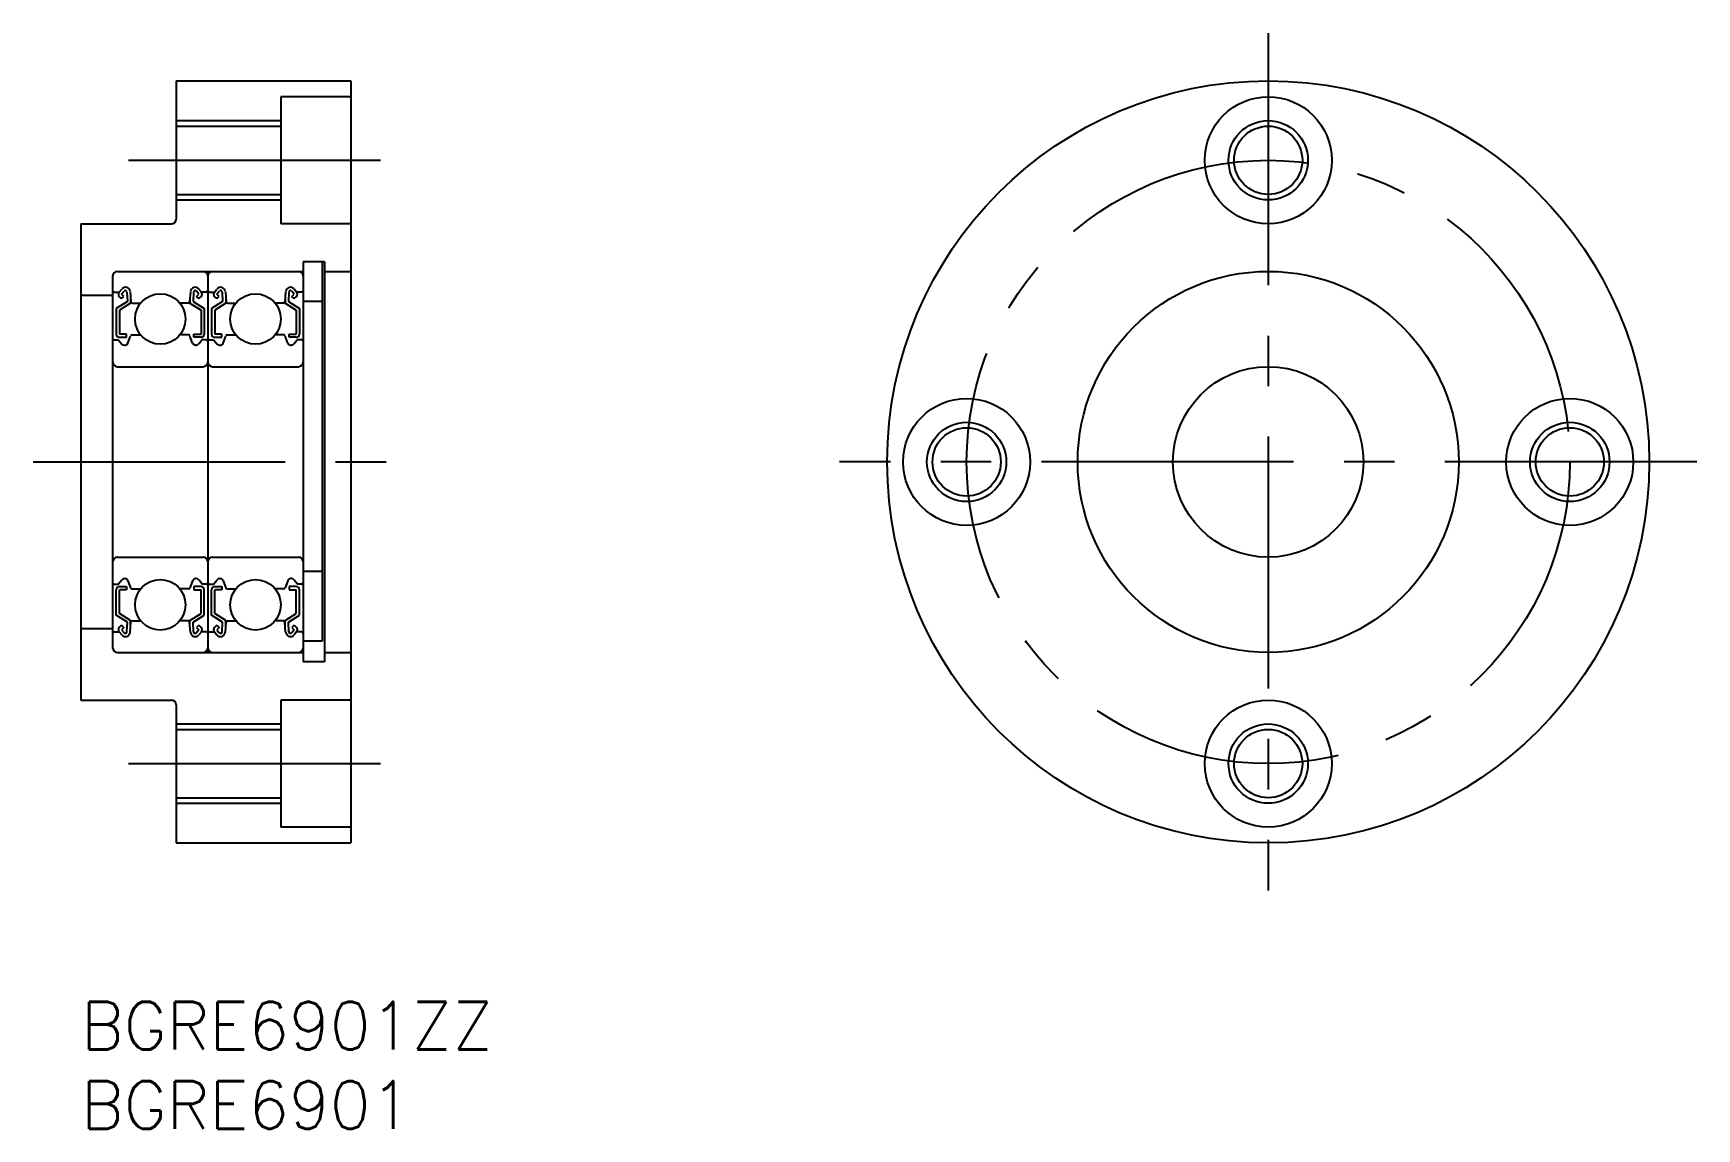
# Model space of a CAD drawing. Extents: x -3 to 102, y -8 to 61.
import ezdxf

# ---------------------------------------------------------------- set-up
doc = ezdxf.new("R2010")
doc.units = 0
doc.header["$LTSCALE"] = 0.5
doc.linetypes.add('CENTER', pattern=[50.8, 31.75, -6.35, 6.35, -6.35])
for name, color, linetype in [('MSM_CENTER', 1, 'CENTER'), ('MSM_CONTINUOUS', 7, 'CONTINUOUS'), ('MSM_NARROW', 5, 'CONTINUOUS'), ('MSM_PART_NUMBER', 7, 'CONTINUOUS')]:
    doc.layers.add(name, color=color, linetype=linetype)
doc.styles.get("Standard").update_dxf_attribs({"font": 'txt.shx', "height": 3, "bigfont": 'bigfont.shx'})

# ---------------------------------------------------------------- blocks, each defined once
blk = doc.blocks.new('*U12')
at = {"layer": 'MSM_PART_NUMBER'}
blk.add_text('BGRE6901ZZ', height=3, dxfattribs=at).set_placement((0, -3))
blk = doc.blocks.new('*U13')
at = {"layer": 'MSM_PART_NUMBER'}
blk.add_text('BGRE6901', height=3, dxfattribs=at).set_placement((0, -8))

msp = doc.modelspace()

# ---------------------------------------------------------------- linework, layer by layer
at = {"layer": 'MSM_CENTER'}
for p, q in [((74.8, 61), (74.8, 7)), ((3, 53), (20, 53)), ((-3, 34), (20, 34)), ((101.8, 34), (47.8, 34)), ((3, 15), (20, 15))]:
    msp.add_line(p, q, dxfattribs=at)
msp.add_circle((74.8, 34), 19, dxfattribs=at)
at = {"layer": 'MSM_CONTINUOUS'}
for p, q in [((6, 58), (17, 58)), ((6, 58), (6, 49.3)), ((17, 58), (17, 10)), ((17, 57), (12.6, 57)), ((12.6, 57), (12.6, 49)), ((6, 55.15), (12.6, 55.15)), ((6, 50.85), (12.6, 50.85)), ((0, 49), (0, 19)), ((0, 49), (5.7, 49)), ((17, 49), (12.6, 49)), ((15.35, 46.6, 0.5), (14, 46.6, 0.5)), ((14, 46.6), (14, 21.4)), ((15.2, 46.6), (15.2, 22.72)), ((15.35, 46.6), (15.35, 21.4)), ((2, 45.7), (2, 22.3)), ((2.3, 46), (14, 46)), ((8, 46), (8, 22)), ((15.35, 46), (17, 46)), ((0, 44.5), (2, 44.5)), ((2.1, 44.7), (2.41, 44.7)), ((2.93, 44.1), (2.23, 43.66)), ((2.41, 44.7), (2.57, 44.89)), ((2.56, 44.29), (2.42, 44.43)), ((2.56, 44.57), (2.72, 44.76)), ((2.71, 44.43), (2.56, 44.57)), ((2.56, 44.29), (2.71, 44.43)), ((2.9, 44.7), (2.93, 44.1)), ((3.1, 44.72), (3.15, 44.09)), ((3.13, 44.33), (3.13, 43.99)), ((6.9, 44.72), (6.85, 44.09)), ((6.87, 44.33), (6.87, 43.99)), ((7.1, 44.7), (7.07, 44.1)), ((7.07, 44.1), (7.77, 43.66)), ((7.44, 44.57), (7.28, 44.76)), ((7.29, 44.43), (7.44, 44.57)), ((7.44, 44.29), (7.29, 44.43)), ((7.59, 44.7), (7.43, 44.89)), ((7.44, 44.29), (7.58, 44.43)), ((7.9, 44.7), (7.59, 44.7)), ((8.1, 44.7), (8.41, 44.7)), ((8.93, 44.1), (8.23, 43.66)), ((8.41, 44.7), (8.57, 44.89)), ((8.56, 44.29), (8.42, 44.43)), ((8.56, 44.57), (8.72, 44.76)), ((8.71, 44.43), (8.56, 44.57)), ((8.56, 44.29), (8.71, 44.43)), ((8.9, 44.7), (8.93, 44.1)), ((9.1, 44.72), (9.15, 44.09)), ((9.13, 44.33), (9.13, 43.99)), ((12.9, 44.72), (12.85, 44.09)), ((12.87, 44.33), (12.87, 43.99)), ((13.1, 44.7), (13.07, 44.1)), ((13.07, 44.1), (13.77, 43.66)), ((13.44, 44.57), (13.28, 44.76)), ((13.29, 44.43), (13.44, 44.57)), ((13.44, 44.29), (13.29, 44.43)), ((13.59, 44.7), (13.43, 44.89)), ((13.44, 44.29), (13.58, 44.43)), ((13.9, 44.7), (13.59, 44.7)), ((15.2, 44.1, 0.5), (14, 44.1, 0.5)), ((2.23, 43.66), (2.23, 42.05)), ((3.13, 43.99), (2.43, 43.55)), ((2.43, 43.55), (2.43, 42.05)), ((3.25, 44), (3.77, 44)), ((6.75, 44), (6.23, 44)), ((6.87, 43.99), (7.57, 43.55)), ((7.57, 43.55), (7.57, 42.05)), ((7.77, 43.66), (7.77, 42.05)), ((8.23, 43.66), (8.23, 42.05)), ((9.13, 43.99), (8.43, 43.55)), ((8.43, 43.55), (8.43, 42.05)), ((9.25, 44), (9.77, 44)), ((12.75, 44), (12.23, 44)), ((12.87, 43.99), (13.57, 43.55)), ((13.57, 43.55), (13.57, 42.05)), ((13.77, 43.66), (13.77, 42.05)), ((2.88, 42.05), (2.43, 42.05)), ((2.88, 41.85), (2.88, 42.05)), ((2.96, 41.48), (3.13, 41.93)), ((3.22, 42), (3.77, 42)), ((6.78, 42), (6.23, 42)), ((7.04, 41.48), (6.87, 41.93)), ((7.12, 42.05), (7.57, 42.05)), ((7.12, 41.85), (7.12, 42.05)), ((8.88, 42.05), (8.43, 42.05)), ((8.88, 41.85), (8.88, 42.05)), ((8.96, 41.48), (9.13, 41.93)), ((9.22, 42), (9.77, 42)), ((12.78, 42), (12.23, 42)), ((13.04, 41.48), (12.87, 41.93)), ((13.12, 42.05), (13.57, 42.05)), ((13.12, 41.85), (13.12, 42.05)), ((2.1, 41.7), (2.35, 41.7)), ((2.35, 41.7), (2.58, 41.42)), ((2.43, 41.85), (2.88, 41.85)), ((2.74, 41.35), (2.77, 41.35)), ((7.57, 41.85), (7.12, 41.85)), ((7.26, 41.35), (7.23, 41.35)), ((7.65, 41.7), (7.42, 41.42)), ((7.9, 41.7), (7.65, 41.7)), ((8.1, 41.7), (8.35, 41.7)), ((8.35, 41.7), (8.58, 41.42)), ((8.43, 41.85), (8.88, 41.85)), ((8.74, 41.35), (8.77, 41.35)), ((13.57, 41.85), (13.12, 41.85)), ((13.26, 41.35), (13.23, 41.35)), ((13.65, 41.7), (13.42, 41.42)), ((13.9, 41.7), (13.65, 41.7)), ((2.3, 40), (7.7, 40)), ((8.3, 40), (13.7, 40)), ((2.3, 28), (7.7, 28)), ((8.3, 28), (13.7, 28)), ((2.1, 26.3), (2.35, 26.3)), ((2.35, 26.3), (2.58, 26.58)), ((2.74, 26.65), (2.77, 26.65)), ((2.96, 26.52), (3.13, 26.07)), ((7.04, 26.52), (6.87, 26.07)), ((7.26, 26.65), (7.23, 26.65)), ((7.65, 26.3), (7.42, 26.58)), ((7.9, 26.3), (7.65, 26.3)), ((8.1, 26.3), (8.35, 26.3)), ((8.35, 26.3), (8.58, 26.58)), ((8.74, 26.65), (8.77, 26.65)), ((8.96, 26.52), (9.13, 26.07)), ((13.04, 26.52), (12.87, 26.07)), ((13.26, 26.65), (13.23, 26.65)), ((13.65, 26.3), (13.42, 26.58)), ((13.9, 26.3), (13.65, 26.3)), ((15.2, 27.09, 0.5), (14, 27.09, 0.5)), ((2.23, 24.34), (2.23, 25.95)), ((2.43, 26.15), (2.88, 26.15)), ((2.43, 24.45), (2.43, 25.95)), ((2.88, 25.95), (2.43, 25.95)), ((2.88, 26.15), (2.88, 25.95)), ((3.22, 26), (3.77, 26)), ((6.78, 26), (6.23, 26)), ((7.57, 26.15), (7.12, 26.15)), ((7.12, 26.15), (7.12, 25.95)), ((7.12, 25.95), (7.57, 25.95)), ((7.57, 24.45), (7.57, 25.95)), ((7.77, 24.34), (7.77, 25.95)), ((8.23, 24.34), (8.23, 25.95)), ((8.43, 26.15), (8.88, 26.15)), ((8.43, 24.45), (8.43, 25.95)), ((8.88, 25.95), (8.43, 25.95)), ((8.88, 26.15), (8.88, 25.95)), ((9.22, 26), (9.77, 26)), ((12.78, 26), (12.23, 26)), ((13.57, 26.15), (13.12, 26.15)), ((13.12, 26.15), (13.12, 25.95)), ((13.12, 25.95), (13.57, 25.95)), ((13.57, 24.45), (13.57, 25.95)), ((13.77, 24.34), (13.77, 25.95)), ((2.93, 23.9), (2.23, 24.34)), ((3.13, 24.01), (2.43, 24.45)), ((6.87, 24.01), (7.57, 24.45)), ((7.07, 23.9), (7.77, 24.34)), ((8.93, 23.9), (8.23, 24.34)), ((9.13, 24.01), (8.43, 24.45)), ((12.87, 24.01), (13.57, 24.45)), ((13.07, 23.9), (13.77, 24.34)), ((0, 23.5), (2, 23.5)), ((2.1, 23.3), (2.41, 23.3)), ((2.41, 23.3), (2.57, 23.11)), ((2.56, 23.71), (2.42, 23.57)), ((2.56, 23.71), (2.71, 23.57)), ((2.71, 23.57), (2.56, 23.43)), ((2.56, 23.43), (2.72, 23.24)), ((2.9, 23.3), (2.93, 23.9)), ((3.1, 23.28), (3.15, 23.91)), ((3.13, 23.67), (3.13, 24.01)), ((3.25, 24), (3.77, 24)), ((6.75, 24), (6.23, 24)), ((6.9, 23.28), (6.85, 23.91)), ((6.87, 23.67), (6.87, 24.01)), ((7.1, 23.3), (7.07, 23.9)), ((7.44, 23.43), (7.28, 23.24)), ((7.44, 23.71), (7.29, 23.57)), ((7.29, 23.57), (7.44, 23.43)), ((7.59, 23.3), (7.43, 23.11)), ((7.44, 23.71), (7.58, 23.57)), ((7.9, 23.3), (7.59, 23.3)), ((8.1, 23.3), (8.41, 23.3)), ((8.41, 23.3), (8.57, 23.11)), ((8.56, 23.71), (8.42, 23.57)), ((8.56, 23.71), (8.71, 23.57)), ((8.71, 23.57), (8.56, 23.43)), ((8.56, 23.43), (8.72, 23.24)), ((8.9, 23.3), (8.93, 23.9)), ((9.1, 23.28), (9.15, 23.91)), ((9.13, 23.67), (9.13, 24.01)), ((9.25, 24), (9.77, 24)), ((12.75, 24), (12.23, 24)), ((12.9, 23.28), (12.85, 23.91)), ((12.87, 23.67), (12.87, 24.01)), ((13.1, 23.3), (13.07, 23.9)), ((13.44, 23.43), (13.28, 23.24)), ((13.44, 23.71), (13.29, 23.57)), ((13.29, 23.57), (13.44, 23.43)), ((13.59, 23.3), (13.43, 23.11)), ((13.44, 23.71), (13.58, 23.57)), ((13.9, 23.3), (13.59, 23.3)), ((15.2, 22.72, 0.5), (14, 22.72, 0.5)), ((2.3, 22), (14, 22)), ((15.35, 21.4, 0.5), (14, 21.4, 0.5)), ((15.35, 22), (17, 22)), ((0, 19), (5.7, 19)), ((12.6, 19), (12.6, 11)), ((17, 19), (12.6, 19)), ((6, 18.7), (6, 10)), ((6, 17.15), (12.6, 17.15)), ((6, 12.85), (12.6, 12.85)), ((17, 11), (12.6, 11)), ((6, 10), (17, 10))]:
    msp.add_line(p, q, dxfattribs=at)
for centre, radius in [((74.8, 34), 24), ((74.8, 53), 4), ((74.8, 53), 2.15), ((74.8, 34), 12), ((5, 43), 1.59), ((11, 43), 1.59), ((74.8, 34), 6), ((55.8, 34), 4), ((93.8, 34), 4), ((55.8, 34), 2.15), ((93.8, 34), 2.15), ((5, 25), 1.59), ((11, 25), 1.59), ((74.8, 15), 4), ((74.8, 15), 2.15)]:
    msp.add_circle(centre, radius, dxfattribs=at)
for centre, radius, start, end in [((5.7, 49.3), 0.3, 270, 0), ((2.3, 45.7), 0.3, 90, 180), ((7.7, 45.7), 0.3, 0, 90), ((8.3, 45.7), 0.3, 90, 180), ((13.7, 45.7), 0.3, 0, 90), ((2.1, 44.8), 0.1, 180, 270), ((2.56, 44.57), 0.2, 139.9921, 224.998), ((2.8, 44.7), 0.3, 4.935, 139.9921), ((2.8, 44.7), 0.1, 3.0864, 139.9628), ((3.25, 44.1), 0.1, 184.935, 269.9989), ((6.75, 44.1), 0.1, 270.0011, 355.065), ((7.2, 44.7), 0.3, 40.0079, 175.065), ((7.2, 44.7), 0.1, 40.0372, 176.9136), ((7.44, 44.57), 0.2, 315.002, 40.0079), ((7.9, 44.8), 0.1, 270, 0), ((8.1, 44.8), 0.1, 180, 270), ((8.56, 44.57), 0.2, 139.9921, 224.998), ((8.8, 44.7), 0.3, 4.935, 139.9921), ((8.8, 44.7), 0.1, 3.0864, 139.9628), ((9.25, 44.1), 0.1, 184.935, 269.9989), ((12.75, 44.1), 0.1, 270.0011, 355.065), ((13.2, 44.7), 0.3, 40.0079, 175.065), ((13.2, 44.7), 0.1, 40.0372, 176.9136), ((13.44, 44.57), 0.2, 315.002, 40.0079), ((13.9, 44.8), 0.1, 270, 0), ((2.43, 42.05), 0.2, 180, 270), ((3.22, 41.9), 0.1, 89.999, 160.0584), ((6.78, 41.9), 0.1, 19.9416, 90.001), ((7.57, 42.05), 0.2, 270, 0), ((8.43, 42.05), 0.2, 180, 270), ((9.22, 41.9), 0.1, 89.999, 160.0584), ((12.78, 41.9), 0.1, 19.9416, 90.001), ((13.57, 42.05), 0.2, 270, 0), ((2.1, 41.6), 0.1, 90, 180), ((2.74, 41.55), 0.2, 219.9863, 270), ((2.77, 41.55), 0.2, 270, 340.0584), ((7.23, 41.55), 0.2, 199.9416, 270), ((7.26, 41.55), 0.2, 270, 320.0137), ((7.9, 41.6), 0.1, 0, 90), ((8.1, 41.6), 0.1, 90, 180), ((8.74, 41.55), 0.2, 219.9863, 270), ((8.77, 41.55), 0.2, 270, 340.0584), ((13.23, 41.55), 0.2, 199.9416, 270), ((13.26, 41.55), 0.2, 270, 320.0137), ((13.9, 41.6), 0.1, 0, 90), ((2.3, 40.3), 0.3, 180, 270), ((7.7, 40.3), 0.3, 270, 0), ((8.3, 40.3), 0.3, 180, 270), ((13.7, 40.3), 0.3, 270, 0), ((2.3, 27.7), 0.3, 90, 180), ((7.7, 27.7), 0.3, 0, 90), ((8.3, 27.7), 0.3, 90, 180), ((13.7, 27.7), 0.3, 0, 90), ((2.1, 26.4), 0.1, 180, 270), ((2.74, 26.45), 0.2, 90, 140.0137), ((2.77, 26.45), 0.2, 19.9416, 90), ((7.23, 26.45), 0.2, 90, 160.0584), ((7.26, 26.45), 0.2, 39.9863, 90), ((7.9, 26.4), 0.1, 270, 0), ((8.1, 26.4), 0.1, 180, 270), ((8.74, 26.45), 0.2, 90, 140.0137), ((8.77, 26.45), 0.2, 19.9416, 90), ((13.23, 26.45), 0.2, 90, 160.0584), ((13.26, 26.45), 0.2, 39.9863, 90), ((13.9, 26.4), 0.1, 270, 0), ((2.43, 25.95), 0.2, 90, 180), ((3.22, 26.1), 0.1, 199.9416, 270.001), ((6.78, 26.1), 0.1, 269.999, 340.0584), ((7.57, 25.95), 0.2, 0, 90), ((8.43, 25.95), 0.2, 90, 180), ((9.22, 26.1), 0.1, 199.9416, 270.001), ((12.78, 26.1), 0.1, 269.999, 340.0584), ((13.57, 25.95), 0.2, 0, 90), ((2.1, 23.2), 0.1, 90, 180), ((2.56, 23.43), 0.2, 135.002, 220.0079), ((2.8, 23.3), 0.3, 220.0079, 355.065), ((2.8, 23.3), 0.1, 220.0372, 356.9136), ((3.25, 23.9), 0.1, 90.0011, 175.065), ((6.75, 23.9), 0.1, 4.935, 89.9989), ((7.2, 23.3), 0.3, 184.935, 319.9921), ((7.2, 23.3), 0.1, 183.0864, 319.9628), ((7.44, 23.43), 0.2, 319.9921, 44.998), ((7.9, 23.2), 0.1, 0, 90), ((8.1, 23.2), 0.1, 90, 180), ((8.56, 23.43), 0.2, 135.002, 220.0079), ((8.8, 23.3), 0.3, 220.0079, 355.065), ((8.8, 23.3), 0.1, 220.0372, 356.9136), ((9.25, 23.9), 0.1, 90.0011, 175.065), ((12.75, 23.9), 0.1, 4.935, 89.9989), ((13.2, 23.3), 0.3, 184.935, 319.9921), ((13.2, 23.3), 0.1, 183.0864, 319.9628), ((13.44, 23.43), 0.2, 319.9921, 44.998), ((13.9, 23.2), 0.1, 0, 90), ((2.3, 22.3), 0.3, 180, 270), ((7.7, 22.3), 0.3, 270, 0), ((8.3, 22.3), 0.3, 180, 270), ((13.7, 22.3), 0.3, 270, 0), ((5.7, 18.7), 0.3, 0, 90)]:
    msp.add_arc(centre, radius, start, end, dxfattribs=at)
at = {"layer": 'MSM_NARROW'}
for p, q in [((6, 55.5), (12.6, 55.5)), ((6, 50.5), (12.6, 50.5)), ((6, 17.5), (12.6, 17.5)), ((6, 12.5), (12.6, 12.5))]:
    msp.add_line(p, q, dxfattribs=at)
for centre in [(74.8, 53), (55.8, 34), (93.8, 34), (74.8, 15)]:
    msp.add_circle(centre, 2.5, dxfattribs=at)

# ---------------------------------------------------------------- block references
at = {"layer": 'MSM_CONTINUOUS'}
for name in ['*U12', '*U13']:
    msp.add_blockref(name, (0, 0), dxfattribs=at)

doc.saveas('drawing.dxf')
